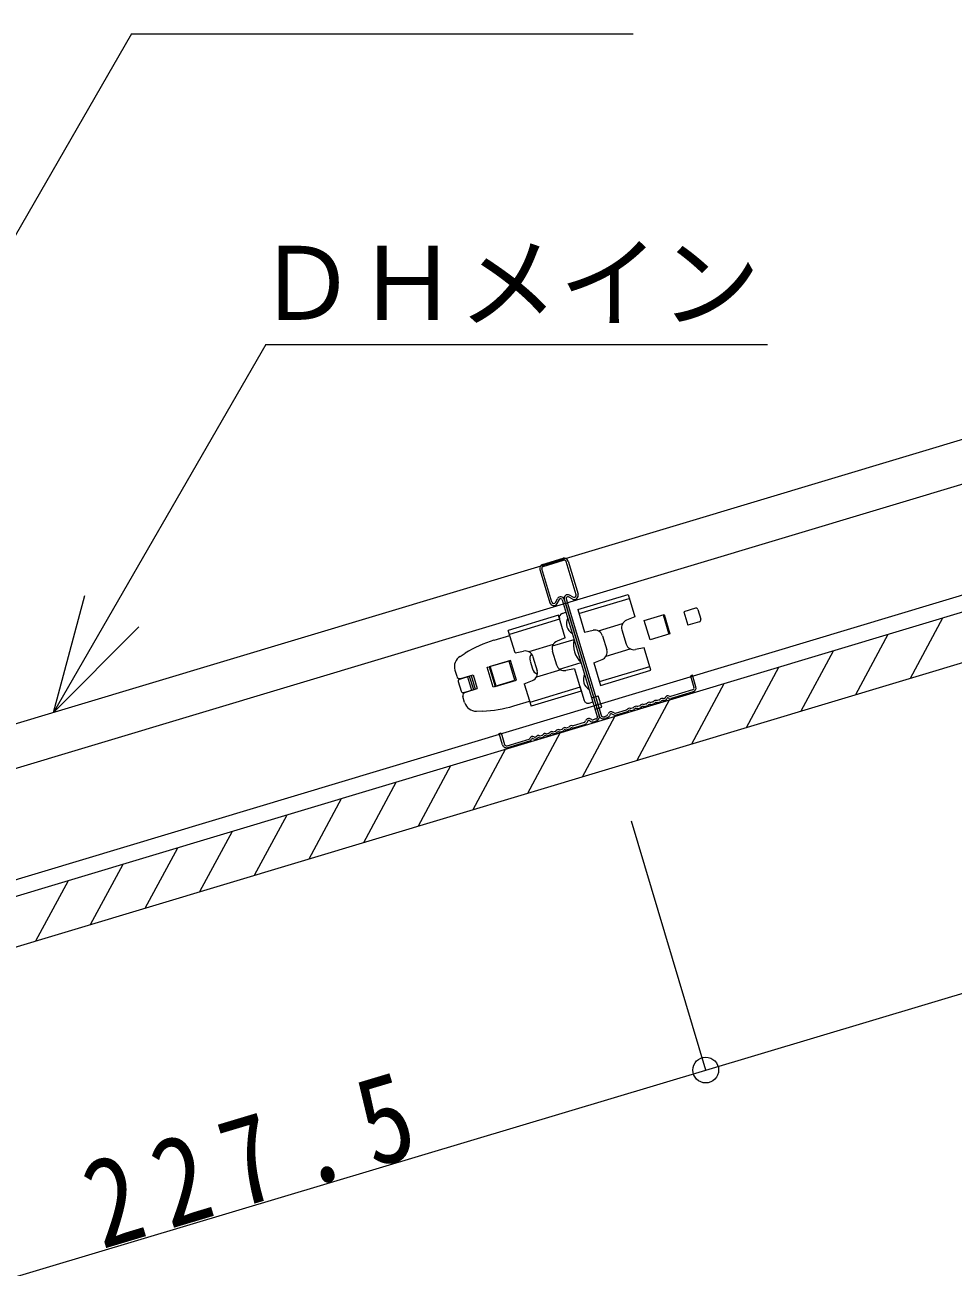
# Model space of a CAD drawing. Units: millimetres at full size, sheet at 1:10; details may follow other scales. Extents: x -2077 to 2023, y -1433 to 1417.
# Drawn here: x 367.8 to 597.9, y 38.9 to 346.9 of the extents above; entities that cross this region are included whole.
import ezdxf
from ezdxf.enums import TextEntityAlignment as Align

# ---------------------------------------------------------------- set-up
doc = ezdxf.new("R2010")
doc.units = ezdxf.units.MM
doc.header["$LTSCALE"] = 10
for name, color, linetype, lineweight in [('1-0_断面', 7, 'Continuous', 9), ('1-1_寸法', 7, 'Continuous', 9), ('1-2_文字', 7, 'Continuous', 9), ('1-3_ＤＨクロス', 7, 'Continuous', 9)]:
    doc.layers.add(name, color=color, linetype=linetype, lineweight=lineweight)
doc.styles.add('ＭＳ ゴシック', font='')
doc.styles.get('ＭＳ ゴシック').set_extended_font_data('MS Gothic')

msp = doc.modelspace()

# ---------------------------------------------------------------- linework, layer by layer
at = {"layer": '1-0_断面'}
for p, q in [((-73.06, -13.5), (1865.42, 569.09)), ((39.43, 75.65), (846.56, 318.22)), ((-73.06, 3.21), (944.64, 309.07)), ((-73.06, -0.97), (946.27, 305.38)), ((42.49, 65.5), (819.71, 299.09)), ((504.86, 201.99), (517.31, 205.73)), ((505.15, 201), (517.6, 204.74)), ((500.07, 200.55), (487.62, 196.81)), ((501.74, 194.96), (500.07, 200.55)), ((500.98, 201), (501.93, 201.28)), ((504.86, 201.99), (506.53, 196.4)), ((521.33, 199.28), (526.22, 200.75)), ((526, 200.69), (527.44, 195.9)), ((526.12, 200.72), (527.56, 195.93)), ((526.22, 200.75), (527.66, 195.96)), ((534, 202.31), (531.12, 201.44)), ((531.12, 201.44), (532.13, 198.09)), ((534.62, 201.97), (535.34, 199.58)), ((500.36, 199.56), (487.91, 195.82)), ((509.97, 196.68), (515.96, 198.48)), ((522.77, 194.49), (521.33, 199.28)), ((535, 198.95), (532.13, 198.09)), ((587.27, 184.96), (595.31, 199.9)), ((484.09, 194.35), (488, 195.53)), ((489.3, 191.22), (487.62, 196.81)), ((498.57, 192.97), (503.95, 194.58)), ((501.74, 194.96), (499.72, 194.15)), ((506.53, 196.4), (508.67, 196.85)), ((510.99, 195.46), (512.04, 191.98)), ((515.78, 196.9), (516.83, 193.42)), ((527.66, 195.96), (522.77, 194.49)), ((573.73, 180.89), (581.77, 195.83)), ((475.69, 190.36), (476.94, 191.14)), ((489.3, 191.22), (491.43, 191.66)), ((498.73, 193.3), (492.73, 191.5)), ((498.54, 191.72), (499.59, 188.24)), ((511.85, 190.41), (517.85, 192.21)), ((560.19, 176.82), (568.22, 191.76)), ((488.18, 189.37), (482.91, 187.79)), ((487.81, 189.21), (482.93, 187.74)), ((489.25, 184.42), (487.81, 189.21)), ((489.65, 184.49), (488.18, 189.37)), ((493.03, 189.21), (493.61, 187.3)), ((493.75, 190.28), (494.8, 186.8)), ((500.3, 187.22), (505.68, 188.83)), ((508.84, 188.74), (510.86, 189.55)), ((508.84, 188.74), (510.51, 183.16)), ((510.22, 184.14), (522.67, 187.89)), ((474.39, 186.95), (474.85, 185.42)), ((475.58, 184.75), (478.45, 185.61)), ((475.85, 184.88), (478.91, 185.8)), ((477.49, 185.32), (478.5, 181.97)), ((477.97, 185.47), (478.98, 182.12)), ((478.45, 185.61), (479.46, 182.26)), ((478.91, 185.8), (479.95, 182.36)), ((482.43, 187.65), (482.91, 187.79)), ((483.9, 182.76), (482.43, 187.65)), ((482.91, 187.79), (484.38, 182.9)), ((482.93, 187.74), (484.36, 182.95)), ((483.14, 187.8), (484.58, 183.02)), ((500.61, 187.03), (494.62, 185.22)), ((504.05, 187.3), (501.91, 186.86)), ((504.05, 187.3), (505.73, 181.72)), ((510.51, 183.16), (522.96, 186.9)), ((546.64, 172.75), (554.68, 187.69)), ((475.24, 184.13), (475.96, 181.73)), ((476.58, 181.4), (479.46, 182.26)), ((476.89, 181.44), (479.95, 182.36)), ((484.38, 182.9), (483.9, 182.76)), ((484.36, 182.95), (489.25, 184.42)), ((484.38, 182.9), (489.65, 184.49)), ((491.6, 183.56), (493.63, 184.37)), ((491.6, 183.56), (493.28, 177.98)), ((505.43, 182.7), (492.98, 178.96)), ((505.73, 181.72), (493.28, 177.98)), ((505.34, 182.99), (506.41, 179.45)), ((533.1, 168.67), (541.14, 183.62)), ((476.81, 178.91), (476.35, 180.44)), ((488.98, 178.07), (492.89, 179.25)), ((507.65, 178.78), (508.61, 179.07)), ((508.29, 180.12), (509.92, 180.61)), ((519.55, 164.6), (527.59, 179.55)), ((479.77, 176.77), (481.25, 176.82)), ((506.01, 160.53), (514.05, 175.48)), ((492.47, 156.46), (500.51, 171.41)), ((478.92, 152.39), (486.96, 167.34)), ((465.38, 148.32), (473.42, 163.27)), ((451.84, 144.25), (459.87, 159.2)), ((438.29, 140.18), (446.33, 155.13)), ((424.75, 136.11), (432.79, 151.06)), ((411.21, 132.04), (419.24, 146.99)), ((397.66, 127.97), (405.7, 142.92)), ((384.12, 123.9), (392.16, 138.85)), ((370.57, 119.83), (378.61, 134.78))]:
    msp.add_line(p, q, dxfattribs=at)
for points in [[(517.31, 205.73), (518.98, 200.14), (516.96, 199.34)], [(522.96, 186.9), (521.29, 192.48), (519.15, 192.04)], [(509.16, 177.25), (510.79, 177.74), (509.92, 180.61)]]:
    msp.add_lwpolyline(points, dxfattribs=at)
for centre, radius, start, end in [((501.26, 200.04), 1, 106.7275, 196.7275), ((534.14, 201.83), 0.5, 16.7275, 106.7275), ((504.95, 198.54), 2.9, 153.1247, 240.3303), ((517.7, 197.48), 2, 111.7275, 196.7275), ((534.86, 199.43), 0.5, 286.7275, 16.7275), ((492.72, 165.62), 30, 106.7275, 121.7275), ((500.46, 192.3), 2, 111.7275, 196.7275), ((509.82, 193.21), 6.03, 166.8647, 226.5903), ((509.08, 194.89), 2, 16.7275, 101.7275), ((491.84, 189.71), 2, 16.7275, 101.7275), ((494.95, 189.79), 2, 142.5042, 196.7275), ((510.12, 191.41), 2, 291.7275, 16.7275), ((518.74, 194), 2, 196.7275, 281.7275), ((477.27, 187.81), 3, 121.7275, 196.7275), ((501.5, 188.82), 2, 196.7275, 281.7275), ((475.62, 185.65), 0.8, 196.7275, 286.7275), ((495.52, 187.87), 2, 196.7275, 250.9507), ((492.88, 186.23), 2, 291.7275, 16.7275), ((509.13, 184.65), 2.9, 153.1247, 240.3303), ((475.72, 184.27), 0.5, 106.7275, 196.7275), ((476.44, 181.88), 0.5, 196.7275, 286.7275), ((477.12, 180.67), 0.8, 106.7275, 196.7275), ((479.68, 179.77), 3, 196.7275, 271.7275), ((507.37, 179.74), 1, 196.7275, 286.7275), ((480.34, 206.8), 30, 271.7275, 286.7275)]:
    msp.add_arc(centre, radius, start, end, dxfattribs=at)
at = {"layer": '1-1_寸法'}
for p, q in [((536.61, 87.81), (754.55, 153.07)), ((536.61, 87.81), (518.13, 149.53)), ((318.67, 22.55), (536.61, 87.81))]:
    msp.add_line(p, q, dxfattribs=at)
msp.add_circle((536.56, 87.8), 3.19, dxfattribs=at)
at = {"layer": '1-2_文字'}
for p, q in [((394.27, 344.66), (280.85, 148.21)), ((394.27, 344.66), (518.61, 344.66)), ((427.54, 267.66), (374.89, 176.47)), ((427.54, 267.66), (551.87, 267.66)), ((374.89, 176.47), (382.65, 205.45)), ((374.89, 176.47), (396.1, 197.68))]:
    msp.add_line(p, q, dxfattribs=at)
at = {"layer": '1-3_ＤＨクロス'}
for p, q in [((496.12, 213.15), (501.2, 214.67)), ((496.27, 212.67), (501.34, 214.19)), ((504.44, 205.62), (501.97, 213.86)), ((502.44, 214), (504.92, 205.77)), ((495.45, 211.9), (497.93, 203.66)), ((498.41, 203.81), (495.93, 212.04)), ((499.34, 203.74), (499.84, 204.66)), ((499.77, 203.48), (500.28, 204.43)), ((501.01, 204.35), (509.69, 175.46)), ((501.49, 204.5), (510.17, 175.6)), ((501.79, 203.51), (510.17, 175.6)), ((501.97, 204.64), (510.65, 175.75)), ((503.49, 204.6), (502.54, 205.11)), ((503.7, 205.05), (502.78, 205.55)), ((533.25, 185.67), (532.77, 185.53)), ((532.77, 185.53), (533.64, 182.65)), ((534.12, 182.8), (533.25, 185.67)), ((533.3, 182.03), (527.82, 180.38)), ((523.47, 179.08), (522.93, 178.91)), ((525.1, 179.57), (524.55, 179.4)), ((524.7, 178.92), (525.24, 179.09)), ((526.18, 179.89), (526.34, 179.94)), ((526.33, 179.41), (526.48, 179.46)), ((526.46, 180.03), (526.55, 180.2)), ((526.99, 179.97), (526.9, 179.8)), ((527.26, 180.05), (527.43, 179.96)), ((527.49, 180.49), (527.66, 180.4)), ((533.45, 181.55), (527.96, 179.9)), ((511.27, 175.41), (511.99, 175.63)), ((512.24, 175.85), (512.34, 176.07)), ((512.8, 175.88), (512.7, 175.65)), ((513.39, 176.05), (513.59, 175.92)), ((513.86, 176.34), (513.66, 176.47)), ((514.2, 176.29), (516.96, 177.12)), ((517.1, 176.64), (514.35, 175.81)), ((518.59, 177.61), (518.04, 177.44)), ((518.19, 176.97), (518.73, 177.13)), ((520.21, 178.1), (519.67, 177.93)), ((519.81, 177.45), (520.36, 177.62)), ((521.84, 178.59), (521.3, 178.42)), ((521.44, 177.94), (521.99, 178.11)), ((523.07, 178.43), (523.61, 178.6)), ((502.05, 172.64), (502.59, 172.8)), ((506.44, 173.96), (503.68, 173.13)), ((503.82, 172.65), (506.57, 173.47)), ((506.69, 174.18), (506.79, 174.4)), ((507.24, 174.21), (507.15, 173.98)), ((507.83, 174.38), (508.03, 174.25)), ((508.31, 174.67), (508.11, 174.8)), ((509.36, 174.84), (508.64, 174.62)), ((508.79, 174.14), (509.5, 174.36)), ((512.14, 175.15), (511.42, 174.93)), ((485.37, 171.28), (485.85, 171.42)), ((486.23, 168.41), (485.37, 171.28)), ((485.85, 171.42), (486.71, 168.55)), ((487.33, 168.22), (492.82, 169.86)), ((493.03, 170.13), (492.94, 169.96)), ((493.47, 169.89), (493.38, 169.72)), ((493.74, 169.97), (493.91, 169.88)), ((494.15, 170.32), (493.98, 170.42)), ((494.45, 170.36), (494.3, 170.31)), ((494.6, 169.88), (494.44, 169.83)), ((495.54, 170.68), (496.08, 170.84)), ((495.68, 170.2), (496.22, 170.37)), ((497.16, 171.17), (497.71, 171.33)), ((497.85, 170.85), (497.31, 170.69)), ((498.79, 171.66), (499.34, 171.82)), ((499.48, 171.34), (498.94, 171.18)), ((500.42, 172.15), (500.96, 172.31)), ((500.56, 171.67), (501.11, 171.83)), ((502.74, 172.32), (502.19, 172.16)), ((487.48, 167.74), (492.96, 169.38))]:
    msp.add_line(p, q, dxfattribs=at)
for centre, radius, start, end in [((496.41, 212.19), 1, 106.7275, 196.7275), ((496.41, 212.19), 0.5, 106.7275, 196.7275), ((501.49, 213.71), 1, 16.7275, 106.7275), ((501.49, 213.71), 0.5, 16.7275, 106.7275), ((498.89, 203.95), 1, 196.7275, 331.7275), ((498.89, 203.95), 0.5, 196.7275, 334.5754), ((500.63, 204.24), 0.9, 16.7275, 151.7275), ((500.63, 204.24), 0.4, 16.7275, 151.7275), ((502.35, 204.75), 0.9, 61.7275, 196.7275), ((502.35, 204.75), 0.4, 61.7275, 196.7275), ((503.96, 205.48), 1, 241.7275, 16.7275), ((503.96, 205.48), 0.5, 238.8795, 16.7275), ((533.16, 182.51), 0.5, 286.7275, 16.7275), ((533.16, 182.51), 1, 286.7275, 16.7275), ((521.78, 178.78), 0.2, 286.7275, 325.6699), ((522.53, 178.27), 0.7, 67.785, 145.6699), ((522.87, 179.1), 0.2, 247.785, 286.7275), ((523.41, 179.27), 0.2, 286.7275, 325.6699), ((524.16, 178.76), 0.7, 67.785, 145.6699), ((523.41, 179.27), 0.7, 286.7275, 325.6699), ((524.16, 178.76), 0.2, 69.8576, 145.6699), ((524.5, 179.59), 0.7, 247.785, 286.7275), ((524.5, 179.59), 0.2, 247.785, 286.7275), ((525.04, 179.76), 0.2, 286.7275, 325.6699), ((525.78, 179.25), 0.7, 67.785, 145.6699), ((525.04, 179.76), 0.7, 286.7275, 325.6699), ((525.78, 179.25), 0.2, 67.785, 143.5974), ((526.12, 180.08), 0.7, 247.785, 286.7275), ((526.12, 180.08), 0.2, 247.785, 286.7275), ((526.28, 180.13), 0.2, 286.7275, 331.7275), ((526.28, 180.13), 0.7, 286.7275, 331.7275), ((527.16, 179.87), 0.7, 61.7275, 151.7275), ((527.16, 179.87), 0.2, 61.7275, 151.7275), ((527.76, 180.57), 0.7, 241.7275, 286.7275), ((527.76, 180.57), 0.2, 241.7275, 286.7275), ((509.22, 175.31), 1, 286.7275, 16.7275), ((511.13, 175.89), 1, 196.7275, 286.7275), ((511.13, 175.89), 0.5, 196.7275, 286.7275), ((511.88, 176.01), 0.4, 286.7275, 336.7275), ((511.88, 176.01), 0.9, 286.7275, 336.7275), ((513.17, 175.72), 0.9, 56.7275, 156.7275), ((513.17, 175.72), 0.4, 56.7275, 156.7275), ((514.08, 176.67), 0.9, 236.7275, 286.7275), ((514.08, 176.67), 0.4, 236.7275, 286.7275), ((516.9, 177.31), 0.2, 286.7275, 325.6699), ((517.64, 176.8), 0.7, 67.785, 145.6699), ((516.9, 177.31), 0.7, 286.7275, 325.6699), ((517.64, 176.8), 0.2, 69.8576, 145.6699), ((517.98, 177.64), 0.7, 247.785, 286.7275), ((517.98, 177.64), 0.2, 247.785, 286.7275), ((518.53, 177.8), 0.2, 286.7275, 325.6699), ((519.27, 177.29), 0.7, 67.785, 145.6699), ((518.53, 177.8), 0.7, 286.7275, 325.6699), ((519.27, 177.29), 0.2, 69.8576, 145.6699), ((519.61, 178.13), 0.7, 247.785, 286.7275), ((519.61, 178.13), 0.2, 247.785, 286.7275), ((520.16, 178.29), 0.2, 286.7275, 325.6699), ((520.9, 177.78), 0.7, 67.785, 145.6699), ((520.16, 178.29), 0.7, 286.7275, 325.6699), ((520.9, 177.78), 0.2, 69.8576, 145.6699), ((521.24, 178.61), 0.7, 247.785, 286.7275), ((521.24, 178.61), 0.2, 247.785, 286.7275), ((521.78, 178.78), 0.7, 286.7275, 325.6699), ((522.53, 178.27), 0.2, 69.8576, 145.6699), ((522.87, 179.1), 0.7, 247.785, 286.7275), ((501.65, 172), 0.7, 67.785, 145.6699), ((501.99, 172.83), 0.2, 247.785, 286.7275), ((502.54, 172.99), 0.2, 286.7275, 325.6699), ((503.28, 172.49), 0.7, 67.785, 145.6699), ((502.54, 172.99), 0.7, 286.7275, 325.6699), ((503.28, 172.49), 0.2, 67.785, 143.5974), ((503.62, 173.32), 0.7, 247.785, 286.7275), ((503.62, 173.32), 0.2, 247.785, 286.7275), ((506.32, 174.34), 0.4, 286.7275, 336.7275), ((506.32, 174.34), 0.9, 286.7275, 336.7275), ((507.61, 174.05), 0.9, 56.7275, 156.7275), ((507.61, 174.05), 0.4, 56.7275, 156.7275), ((508.53, 175), 0.9, 236.7275, 286.7275), ((508.53, 175), 0.4, 236.7275, 286.7275), ((509.22, 175.31), 0.5, 286.7275, 16.7275), ((492.76, 170.06), 0.2, 286.7275, 331.7275), ((492.76, 170.06), 0.7, 286.7275, 331.7275), ((493.64, 169.8), 0.7, 61.7275, 151.7275), ((493.64, 169.8), 0.2, 61.7275, 151.7275), ((494.24, 170.5), 0.7, 241.7275, 286.7275), ((494.24, 170.5), 0.2, 241.7275, 286.7275), ((494.39, 170.55), 0.2, 286.7275, 325.6699), ((495.14, 170.04), 0.7, 67.785, 145.6699), ((494.39, 170.55), 0.7, 286.7275, 325.6699), ((495.14, 170.04), 0.2, 69.8576, 145.6699), ((495.48, 170.87), 0.7, 247.785, 286.7275), ((495.48, 170.87), 0.2, 247.785, 286.7275), ((496.02, 171.04), 0.2, 286.7275, 325.6699), ((496.77, 170.53), 0.7, 67.785, 145.6699), ((496.02, 171.04), 0.7, 286.7275, 325.6699), ((496.77, 170.53), 0.2, 67.785, 143.5974), ((497.11, 171.36), 0.7, 247.785, 286.7275), ((497.11, 171.36), 0.2, 247.785, 286.7275), ((497.65, 171.53), 0.2, 286.7275, 325.6699), ((498.39, 171.02), 0.7, 67.785, 145.6699), ((497.65, 171.53), 0.7, 286.7275, 325.6699), ((498.39, 171.02), 0.2, 67.785, 143.5974), ((498.73, 171.85), 0.7, 247.785, 286.7275), ((498.73, 171.85), 0.2, 247.785, 286.7275), ((499.28, 172.01), 0.2, 286.7275, 325.6699), ((500.02, 171.51), 0.7, 67.785, 145.6699), ((499.28, 172.01), 0.7, 286.7275, 325.6699), ((500.02, 171.51), 0.2, 67.785, 143.5974), ((500.36, 172.34), 0.7, 247.785, 286.7275), ((500.36, 172.34), 0.2, 247.785, 286.7275), ((500.91, 172.5), 0.2, 286.7275, 325.6699), ((500.91, 172.5), 0.7, 286.7275, 325.6699), ((501.65, 172), 0.2, 67.785, 143.5974), ((501.99, 172.83), 0.7, 247.785, 286.7275), ((487.19, 168.69), 1, 196.7275, 286.7275), ((487.19, 168.69), 0.5, 196.7275, 286.7275)]:
    msp.add_arc(centre, radius, start, end, dxfattribs=at)

# ---------------------------------------------------------------- texts
at = {"layer": '1-1_寸法', "insert": (386.93, 42.99), "char_height": 21.99, "attachment_point": 7, "rotation": 16.669, "style": 'ＭＳ ゴシック'}
msp.add_mtext('\\T1.38;\\W0.85;227.5', dxfattribs=at)
at = {"layer": '1-2_文字', "style": 'ＭＳ ゴシック'}
msp.add_text('ＤＨメイン', height=18.33, dxfattribs=at).set_placement((425.14, 268.28), align=Align.BOTTOM_LEFT)

doc.saveas('drawing.dxf')
